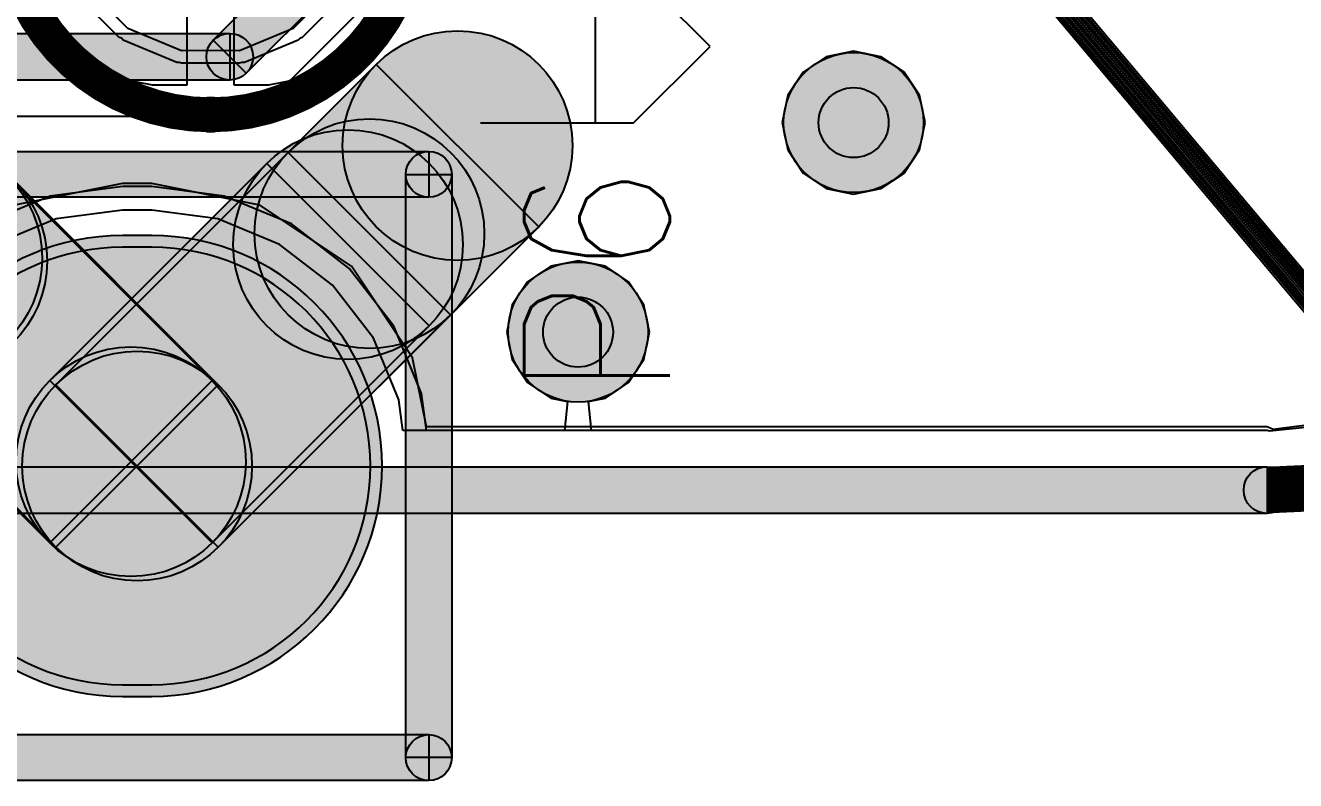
# Model space of a CAD drawing. Header units: millimetres. Extents: x -4 to 157, y -60 to 103.
# Drawn here: x 91.09 to 112.86, y -29.19 to -16.25 of the extents above; entities that cross this region are included whole.
import ezdxf

# ---------------------------------------------------------------- set-up
doc = ezdxf.new("R2010")
doc.units = ezdxf.units.MM
for name, color, linetype, true_color in [('BottomLayer', 5, 'Continuous', 0x0000ff), ('BottomOverlay', 7, 'Continuous', 0x999900), ('BottomSolder', 6, 'Continuous', 0xff00ff), ('KeepOutLayer', 6, 'Continuous', 0xff00ff), ('MidLayer1', 7, 'Continuous', 0x7f0000), ('MidLayer2', 7, 'Continuous', 0x3f7f00), ('MultiLayer', 7, 'Continuous', 0xc0c0c0), ('TopLayer', 1, 'Continuous', 0xff0000), ('TopOverlay', 2, 'Continuous', 0xffff00), ('TopSolder', 7, 'Continuous', 0x7f007f)]:
    doc.layers.add(name, color=color, linetype=linetype, true_color=true_color)
doc.styles.add('textstyle39', font='standard')

msp = doc.modelspace()

# ---------------------------------------------------------------- hatches: boundary and pattern name
at = {"layer": 'BottomLayer', "true_color": 0x0000ff}
h = msp.add_hatch(color=5, dxfattribs=at)
edge = h.paths.add_edge_path(flags=0)
edge.add_arc((105.283, -17.913), 1.2, 0, 360)
h = msp.add_hatch(color=5, dxfattribs=at)
edge = h.paths.add_edge_path(flags=0)
edge.add_arc((96.983, -19.817), 1.969, 0, 360)
h = msp.add_hatch(color=5, dxfattribs=at)
edge = h.paths.add_edge_path(flags=0)
edge.add_arc((89.487, -20.287), 1.969, 0, 360)
for points in [[(94.392, -25.192), (91.608, -22.408), (95.591, -18.425), (98.375, -21.209)], [(88.095, -21.679), (90.879, -18.895), (94.392, -22.408), (91.608, -25.192)]]:
    msp.add_hatch(color=5, dxfattribs=at).paths.add_polyline_path(points, flags=0)
h = msp.add_hatch(color=5, dxfattribs=at)
edge = h.paths.add_edge_path(flags=0)
edge.add_arc((92.75, -23.8), 3.75, 90, 270)
edge.add_line((92.75, -27.55), (93.25, -27.55))
edge.add_arc((93.25, -23.8), 3.75, 270, 450)
edge.add_line((93.25, -20.05), (92.75, -20.05))
h = msp.add_hatch(color=5, dxfattribs=at)
edge = h.paths.add_edge_path(flags=0)
edge.add_arc((100.559, -21.505), 1.2, 0, 360)
h = msp.add_hatch(color=5, dxfattribs=at)
edge = h.paths.add_edge_path(flags=0)
edge.add_arc((93, -23.8), 1.969, 0, 360)
h = msp.add_hatch(color=5, dxfattribs=at)
edge = h.paths.add_edge_path(flags=0)
edge.add_arc((93, -23.8), 1.969, 0, 360)
at = {"layer": 'BottomOverlay', "true_color": 0x999900}
h = msp.add_hatch(color=54, dxfattribs=at)
edge = h.paths.add_edge_path(flags=0)
edge.add_arc((94.26, -17.779), 0.3, 0, 360)
h = msp.add_hatch(color=54, dxfattribs=at)
edge = h.paths.add_edge_path(flags=0)
edge.add_arc((94.26, -17.779), 0.3, 0, 360)
at = {"layer": 'BottomSolder', "true_color": 0xff00ff}
for points in [[(91.253, 5.288), (91.281, 5.312), (114.538, -22.405), (114.51, -22.429)], [(91.257, 5.34), (91.286, 5.364), (114.591, -22.41), (114.563, -22.434)], [(91.262, 5.393), (91.291, 5.418), (114.644, -22.414), (114.615, -22.439)], [(91.272, 5.206), (91.301, 5.23), (114.462, -22.372), (114.433, -22.396)], [(91.268, 5.153), (91.296, 5.177), (114.409, -22.367), (114.38, -22.391)], [(91.287, 5.071), (91.316, 5.095), (114.332, -22.334), (114.303, -22.358)], [(91.306, 4.99), (91.335, 5.014), (114.255, -22.3), (114.226, -22.325)], [(91.326, 4.908), (91.355, 4.932), (114.178, -22.267), (114.149, -22.291)], [(91.345, 4.826), (91.374, 4.851), (114.101, -22.234), (114.072, -22.258)], [(91.365, 4.745), (91.394, 4.769), (114.024, -22.2), (113.995, -22.224)], [(91.433, 4.606), (91.461, 4.63), (113.898, -22.109), (113.87, -22.133)], [(91.524, 4.438), (91.553, 4.462), (113.749, -21.99), (113.72, -22.014)]]:
    msp.add_hatch(color=6, dxfattribs=at).paths.add_polyline_path(points, flags=0)
h = msp.add_hatch(color=6, dxfattribs=at)
edge = h.paths.add_edge_path(flags=0)
edge.add_arc((92.75, -23.8), 3.95, 90, 270)
edge.add_line((92.75, -27.75), (93.25, -27.75))
edge.add_arc((93.25, -23.8), 3.95, 270, 450)
edge.add_line((93.25, -19.85), (92.75, -19.85))
at = {"layer": 'KeepOutLayer', "true_color": 0xff00ff}
msp.add_hatch(color=6, dxfattribs=at).paths.add_polyline_path([(33.63, -24.613), (33.63, -23.813), (112.37, -23.813), (112.37, -24.613)], flags=0)
h = msp.add_hatch(color=6, dxfattribs=at)
edge = h.paths.add_edge_path(flags=0)
edge.add_arc((112.37, -24.213), 0.4, 0, 360)
h = msp.add_hatch(color=6, dxfattribs=at)
edge = h.paths.add_edge_path(flags=0)
edge.add_arc((112.37, -24.213), 0.4, 0, 360)
at = {"layer": 'MidLayer1', "true_color": 0x7f0000}
h = msp.add_hatch(color=16, dxfattribs=at)
edge = h.paths.add_edge_path(flags=0)
edge.add_arc((98.493, -18.307), 1.969, 0, 360)
h = msp.add_hatch(color=16, dxfattribs=at)
edge = h.paths.add_edge_path(flags=0)
edge.add_arc((105.283, -17.913), 1.2, 0, 360)
for points in [[(86.115, -19.699), (88.899, -16.915), (94.392, -22.408), (91.608, -25.192)], [(94.392, -25.192), (91.608, -22.408), (97.101, -16.915), (99.885, -19.699)]]:
    msp.add_hatch(color=16, dxfattribs=at).paths.add_polyline_path(points, flags=0)
h = msp.add_hatch(color=16, dxfattribs=at)
edge = h.paths.add_edge_path(flags=0)
edge.add_arc((92.75, -23.8), 3.75, 90, 270)
edge.add_line((92.75, -27.55), (93.25, -27.55))
edge.add_arc((93.25, -23.8), 3.75, 270, 450)
edge.add_line((93.25, -20.05), (92.75, -20.05))
h = msp.add_hatch(color=16, dxfattribs=at)
edge = h.paths.add_edge_path(flags=0)
edge.add_arc((100.559, -21.505), 1.2, 0, 360)
h = msp.add_hatch(color=16, dxfattribs=at)
edge = h.paths.add_edge_path(flags=0)
edge.add_arc((93, -23.8), 1.969, 0, 360)
h = msp.add_hatch(color=16, dxfattribs=at)
edge = h.paths.add_edge_path(flags=0)
edge.add_arc((93, -23.8), 1.969, 0, 360)
at = {"layer": 'MidLayer2', "true_color": 0x3f7f00}
h = msp.add_hatch(color=76, dxfattribs=at)
edge = h.paths.add_edge_path(flags=0)
edge.add_arc((105.283, -17.913), 0.6, 0, 360)
h = msp.add_hatch(color=76, dxfattribs=at)
edge = h.paths.add_edge_path(flags=0)
edge.add_arc((92.75, -23.8), 3.75, 90, 270)
edge.add_line((92.75, -27.55), (93.25, -27.55))
edge.add_arc((93.25, -23.8), 3.75, 270, 450)
edge.add_line((93.25, -20.05), (92.75, -20.05))
h = msp.add_hatch(color=76, dxfattribs=at)
edge = h.paths.add_edge_path(flags=0)
edge.add_arc((100.559, -21.505), 0.6, 0, 360)
at = {"layer": 'MultiLayer', "true_color": 0xc0c0c0}
h = msp.add_hatch(color=9, dxfattribs=at)
edge = h.paths.add_edge_path(flags=0)
edge.add_arc((92.75, -23.8), 3.75, 90, 270)
edge.add_line((92.75, -27.55), (93.25, -27.55))
edge.add_arc((93.25, -23.8), 3.75, 270, 450)
edge.add_line((93.25, -20.05), (92.75, -20.05))
at = {"layer": 'TopLayer', "true_color": 0xff0000}
for points in [[(94.87, -17.066), (94.305, -16.5), (109.233, -1.572), (109.799, -2.137)], [(72.162, -17.183), (72.162, -16.383), (94.588, -16.383), (94.588, -17.183)], [(94.286, -25.119), (91.502, -22.335), (95.225, -18.613), (98.008, -21.397)], [(88.01, -21.628), (90.794, -18.844), (94.286, -22.335), (91.502, -25.119)]]:
    msp.add_hatch(color=1, dxfattribs=at).paths.add_polyline_path(points, flags=0)
h = msp.add_hatch(color=1, dxfattribs=at)
edge = h.paths.add_edge_path(flags=0)
edge.add_arc((94.588, -16.783), 0.4, 0, 360)
h = msp.add_hatch(color=1, dxfattribs=at)
edge = h.paths.add_edge_path(flags=0)
edge.add_arc((94.588, -16.783), 0.4, 0, 360)
h = msp.add_hatch(color=1, dxfattribs=at)
edge = h.paths.add_edge_path(flags=0)
edge.add_arc((105.283, -17.913), 1.2, 0, 360)
h = msp.add_hatch(color=1, dxfattribs=at)
edge = h.paths.add_edge_path(flags=0)
edge.add_arc((96.616, -20.005), 1.969, 0, 360)
h = msp.add_hatch(color=1, dxfattribs=at)
edge = h.paths.add_edge_path(flags=0)
edge.add_arc((89.402, -20.236), 1.969, 0, 360)
h = msp.add_hatch(color=1, dxfattribs=at)
edge = h.paths.add_edge_path(flags=0)
edge.add_arc((92.75, -23.8), 3.75, 90, 270)
edge.add_line((92.75, -27.55), (93.25, -27.55))
edge.add_arc((93.25, -23.8), 3.75, 270, 450)
edge.add_line((93.25, -20.05), (92.75, -20.05))
h = msp.add_hatch(color=1, dxfattribs=at)
edge = h.paths.add_edge_path(flags=0)
edge.add_arc((100.559, -21.505), 1.2, 0, 360)
h = msp.add_hatch(color=1, dxfattribs=at)
edge = h.paths.add_edge_path(flags=0)
edge.add_arc((92.894, -23.727), 1.969, 0, 360)
h = msp.add_hatch(color=1, dxfattribs=at)
edge = h.paths.add_edge_path(flags=0)
edge.add_arc((92.894, -23.727), 1.969, 0, 360)
at = {"layer": 'TopOverlay', "true_color": 0xffff00}
for points in [[(48, -19.194), (48, -18.406), (98, -18.406), (98, -19.194)], [(98.394, -28.8), (97.606, -28.8), (97.606, -18.8), (98.394, -18.8)], [(48, -29.194), (48, -28.406), (98, -28.406), (98, -29.194)]]:
    msp.add_hatch(color=2, dxfattribs=at).paths.add_polyline_path(points, flags=0)
h = msp.add_hatch(color=2, dxfattribs=at)
edge = h.paths.add_edge_path(flags=0)
edge.add_arc((98, -18.8), 0.394, 0, 360)
h = msp.add_hatch(color=2, dxfattribs=at)
edge = h.paths.add_edge_path(flags=0)
edge.add_arc((98, -18.8), 0.394, 0, 360)
h = msp.add_hatch(color=2, dxfattribs=at)
edge = h.paths.add_edge_path(flags=0)
edge.add_arc((98, -28.8), 0.394, 0, 360)
h = msp.add_hatch(color=2, dxfattribs=at)
edge = h.paths.add_edge_path(flags=0)
edge.add_arc((98, -28.8), 0.394, 0, 360)
at = {"layer": 'TopSolder', "true_color": 0x7f007f}
h = msp.add_hatch(color=216, dxfattribs=at)
edge = h.paths.add_edge_path(flags=0)
edge.add_arc((92.75, -23.8), 3.95, 90, 270)
edge.add_line((92.75, -27.75), (93.25, -27.75))
edge.add_arc((93.25, -23.8), 3.95, 270, 450)
edge.add_line((93.25, -19.85), (92.75, -19.85))

# ---------------------------------------------------------------- linework, layer by layer
at = {"layer": 'BottomLayer'}
for p, q in [((92.844, -16.299), (92.141, -15.596)), ((96.379, -15.596), (95.676, -16.299)), ((93.86, -17.268), (93.86, -15.679)), ((94.66, -15.679), (94.66, -17.268)), ((91.423, -16.04), (91.854, -16.685)), ((96.666, -16.685), (97.097, -16.04)), ((93.763, -16.68), (92.844, -16.299)), ((95.676, -16.299), (94.757, -16.68)), ((91.854, -16.685), (92.499, -17.116)), ((94.26, -16.679), (93.763, -16.68)), ((94.757, -16.68), (94.26, -16.679)), ((96.021, -17.116), (96.666, -16.685)), ((92.499, -17.116), (93.26, -17.268)), ((95.26, -17.268), (96.021, -17.116)), ((93.26, -17.268), (93.86, -17.268)), ((94.66, -17.268), (95.26, -17.268)), ((92.75, -18.957), (90.897, -19.326)), ((93.25, -18.957), (92.75, -18.957)), ((95.103, -19.326), (93.25, -18.957)), ((96.675, -20.375), (95.103, -19.326)), ((97.724, -21.947), (96.675, -20.375)), ((97.96, -23.13), (97.724, -21.947)), ((114.652, -22.888), (112.476, -23.174)), ((112.37, -23.13), (97.96, -23.13)), ((112.476, -23.174), (112.37, -23.13))]:
    msp.add_line(p, q, dxfattribs=at)
at = {"layer": 'BottomLayer', "color": 5, "true_color": 0x0000ff}
for p, q in [((91.608, -22.408), (95.591, -18.425)), ((95.591, -18.425), (98.375, -21.209)), ((90.879, -18.895), (94.392, -22.408)), ((93.25, -20.05), (92.75, -20.05)), ((98.375, -21.209), (94.392, -25.192)), ((91.608, -25.192), (88.095, -21.679)), ((94.392, -25.192), (91.608, -22.408)), ((94.392, -22.408), (91.608, -25.192)), ((92.75, -27.55), (93.25, -27.55))]:
    msp.add_line(p, q, dxfattribs=at)
for centre in [(105.283, -17.913), (100.559, -21.505)]:
    msp.add_circle(centre, 1.2, dxfattribs=at)
at = {"layer": 'BottomLayer'}
for centre in [(96.983, -19.817), (89.487, -20.287), (93, -23.8), (93, -23.8)]:
    msp.add_circle(centre, 1.969, dxfattribs=at)
at = {"layer": 'BottomLayer', "color": 5, "true_color": 0x0000ff}
for centre, start, end in [((92.75, -23.8), 90, 270), ((93.25, -23.8), 270, 90)]:
    msp.add_arc(centre, 3.75, start, end, dxfattribs=at)
at = {"layer": 'BottomOverlay'}
for p, q in [((100.854, -15.295), (100.854, -17.918)), ((102.822, -16.607), (101.51, -15.295)), ((101.51, -17.918), (102.822, -16.607)), ((98.886, -17.918), (101.51, -17.918))]:
    msp.add_line(p, q, dxfattribs=at)
for points in [[(94.26, -17.779, 0.6, 0.6, -0.414214), (90.76, -14.279, 0.6, 0.6, 0)], [(97.76, -14.279, 0.6, 0.6, -0.414214), (94.26, -17.779, 0.6, 0.6, 0)]]:
    msp.add_lwpolyline(points, format="xyseb", dxfattribs=at)
msp.add_circle((94.26, -17.779), 0.3, dxfattribs=at)
msp.add_circle((94.26, -17.779), 0.3, dxfattribs=at)
at = {"layer": 'BottomSolder', "color": 6, "true_color": 0xff00ff}
for p, q in [((114.51, -22.429), (91.253, 5.288)), ((114.563, -22.434), (91.257, 5.34)), ((114.615, -22.439), (91.262, 5.393)), ((91.281, 5.312), (114.538, -22.405)), ((91.286, 5.364), (114.591, -22.41)), ((91.291, 5.418), (114.644, -22.414)), ((91.301, 5.23), (114.462, -22.372)), ((114.38, -22.391), (91.268, 5.153)), ((114.433, -22.396), (91.272, 5.206)), ((114.303, -22.358), (91.287, 5.071)), ((91.296, 5.177), (114.409, -22.367)), ((91.316, 5.095), (114.332, -22.334)), ((91.335, 5.014), (114.255, -22.3)), ((114.226, -22.325), (91.306, 4.99)), ((114.149, -22.291), (91.326, 4.908)), ((114.072, -22.258), (91.345, 4.826)), ((91.355, 4.932), (114.178, -22.267)), ((91.374, 4.851), (114.101, -22.234)), ((113.995, -22.224), (91.365, 4.745)), ((91.394, 4.769), (114.024, -22.2)), ((113.87, -22.133), (91.433, 4.606)), ((91.461, 4.63), (113.898, -22.109)), ((113.72, -22.014), (91.524, 4.438)), ((91.553, 4.462), (113.749, -21.99)), ((93.25, -19.85), (92.75, -19.85)), ((92.75, -27.75), (93.25, -27.75))]:
    msp.add_line(p, q, dxfattribs=at)
at = {"layer": 'BottomSolder'}
for p, q in [((92.691, -16.452), (91.987, -15.749)), ((96.532, -15.749), (95.829, -16.452)), ((92.73, -16.468), (92.691, -16.452)), ((92.761, -16.499), (92.73, -16.468)), ((93.68, -16.88), (92.761, -16.499)), ((95.759, -16.499), (94.84, -16.88)), ((95.789, -16.469), (95.759, -16.499)), ((95.829, -16.452), (95.789, -16.469)), ((93.723, -16.88), (93.68, -16.88)), ((93.763, -16.896), (93.723, -16.88)), ((94.26, -16.896), (93.763, -16.896)), ((94.757, -16.896), (94.26, -16.896)), ((94.797, -16.88), (94.757, -16.896)), ((94.84, -16.88), (94.797, -16.88))]:
    msp.add_line(p, q, dxfattribs=at)
at = {"layer": 'BottomSolder', "color": 6, "true_color": 0xff00ff}
for centre, start, end in [((92.75, -23.8), 90, 270), ((93.25, -23.8), 270, 90)]:
    msp.add_arc(centre, 3.95, start, end, dxfattribs=at)
at = {"layer": 'KeepOutLayer', "color": 6, "true_color": 0xff00ff}
for p, q in [((33.63, -23.813), (112.37, -23.813)), ((112.37, -23.813), (112.37, -24.613)), ((112.37, -24.613), (33.63, -24.613))]:
    msp.add_line(p, q, dxfattribs=at)
at = {"layer": 'KeepOutLayer'}
msp.add_lwpolyline([(122.213, -14.37, 0.8, 0.8, -0.414214), (112.37, -24.213, 0.8, 0.8, 0)], format="xyseb", dxfattribs=at)
msp.add_circle((112.37, -24.213), 0.4, dxfattribs=at)
msp.add_circle((112.37, -24.213), 0.4, dxfattribs=at)
at = {"layer": 'MidLayer1', "color": 16, "true_color": 0x7f0000}
for p, q in [((88.899, -16.915), (94.392, -22.408)), ((91.608, -22.408), (97.101, -16.915)), ((97.101, -16.915), (99.885, -19.699)), ((91.608, -25.192), (86.115, -19.699)), ((99.885, -19.699), (94.392, -25.192)), ((93.25, -20.05), (92.75, -20.05)), ((94.392, -25.192), (91.608, -22.408)), ((94.392, -22.408), (91.608, -25.192)), ((92.75, -27.55), (93.25, -27.55))]:
    msp.add_line(p, q, dxfattribs=at)
at = {"layer": 'MidLayer1'}
for p, q in [((92.75, -19.009), (91.51, -19.172)), ((93.25, -19.009), (92.75, -19.009)), ((94.49, -19.172), (93.25, -19.009)), ((91.51, -19.172), (90.355, -19.651)), ((95.645, -19.651), (94.49, -19.172)), ((96.638, -20.412), (95.645, -19.651)), ((97.399, -21.405), (96.638, -20.412)), ((97.878, -22.56), (97.399, -21.405)), ((97.961, -23.193), (97.878, -22.56)), ((114.094, -23.035), (112.411, -23.201)), ((112.37, -23.193), (97.961, -23.193)), ((112.411, -23.201), (112.37, -23.193))]:
    msp.add_line(p, q, dxfattribs=at)
for centre in [(98.493, -18.307), (93, -23.8), (93, -23.8)]:
    msp.add_circle(centre, 1.969, dxfattribs=at)
at = {"layer": 'MidLayer1', "color": 16, "true_color": 0x7f0000}
for centre in [(105.283, -17.913), (100.559, -21.505)]:
    msp.add_circle(centre, 1.2, dxfattribs=at)
for centre, start, end in [((92.75, -23.8), 90, 270), ((93.25, -23.8), 270, 90)]:
    msp.add_arc(centre, 3.75, start, end, dxfattribs=at)
at = {"layer": 'MidLayer2'}
for p, q in [((105.283, -16.69), (104.815, -16.783)), ((105.752, -16.783), (105.283, -16.69)), ((104.815, -16.783), (104.418, -17.048)), ((106.149, -17.048), (105.752, -16.783)), ((104.418, -17.048), (104.153, -17.445)), ((106.414, -17.445), (106.149, -17.048)), ((104.153, -17.445), (104.06, -17.913)), ((106.507, -17.913), (106.414, -17.445)), ((104.06, -17.913), (104.153, -18.382)), ((106.414, -18.382), (106.507, -17.913)), ((104.153, -18.382), (104.418, -18.779)), ((106.149, -18.779), (106.414, -18.382)), ((104.418, -18.779), (104.815, -19.044)), ((105.752, -19.044), (106.149, -18.779)), ((104.815, -19.044), (105.283, -19.137)), ((105.283, -19.137), (105.752, -19.044)), ((91.614, -19.562), (90.556, -20)), ((92.75, -19.412), (91.614, -19.562)), ((93.25, -19.412), (92.75, -19.412)), ((94.386, -19.562), (93.25, -19.412)), ((95.444, -20), (94.386, -19.562)), ((96.352, -20.698), (95.444, -20)), ((100.091, -20.375), (99.694, -20.64)), ((100.559, -20.282), (100.091, -20.375)), ((101.027, -20.375), (100.559, -20.282)), ((101.424, -20.64), (101.027, -20.375)), ((99.694, -20.64), (99.429, -21.037)), ((101.689, -21.037), (101.424, -20.64)), ((97.05, -21.606), (96.352, -20.698)), ((99.429, -21.037), (99.336, -21.505)), ((101.783, -21.505), (101.689, -21.037)), ((99.336, -21.505), (99.429, -21.974)), ((101.689, -21.974), (101.783, -21.505)), ((97.488, -22.664), (97.05, -21.606)), ((99.429, -21.974), (99.694, -22.371)), ((101.424, -22.371), (101.689, -21.974)), ((99.694, -22.371), (100.091, -22.636)), ((101.027, -22.636), (101.424, -22.371)), ((100.091, -22.636), (100.264, -22.67)), ((100.855, -22.67), (101.027, -22.636)), ((97.558, -23.193), (97.488, -22.664)), ((100.264, -22.67), (100.379, -22.693)), ((100.379, -22.693), (100.329, -23.193)), ((100.739, -22.693), (100.855, -22.67)), ((100.789, -23.193), (100.739, -22.693)), ((114.094, -23.035), (112.411, -23.201)), ((100.329, -23.193), (97.558, -23.193)), ((112.37, -23.193), (100.789, -23.193)), ((112.411, -23.201), (112.37, -23.193))]:
    msp.add_line(p, q, dxfattribs=at)
at = {"layer": 'MidLayer2', "color": 76, "true_color": 0x3f7f00}
for p, q in [((93.25, -20.05), (92.75, -20.05)), ((92.75, -27.55), (93.25, -27.55))]:
    msp.add_line(p, q, dxfattribs=at)
for centre in [(105.283, -17.913), (100.559, -21.505)]:
    msp.add_circle(centre, 0.6, dxfattribs=at)
for centre, start, end in [((92.75, -23.8), 90, 270), ((93.25, -23.8), 270, 90)]:
    msp.add_arc(centre, 3.75, start, end, dxfattribs=at)
at = {"layer": 'MultiLayer', "color": 9, "true_color": 0xc0c0c0}
for p, q in [((93.25, -20.05), (92.75, -20.05)), ((92.75, -27.55), (93.25, -27.55))]:
    msp.add_line(p, q, dxfattribs=at)
for centre, start, end in [((92.75, -23.8), 90, 270), ((93.25, -23.8), 270, 90)]:
    msp.add_arc(centre, 3.75, start, end, dxfattribs=at)
at = {"layer": 'TopLayer', "color": 1, "true_color": 0xff0000}
for p, q in [((94.305, -16.5), (109.233, -1.572)), ((109.799, -2.137), (94.87, -17.066)), ((72.162, -16.383), (94.588, -16.383)), ((94.87, -17.066), (94.305, -16.5)), ((94.588, -16.383), (94.588, -17.183)), ((94.588, -17.183), (72.162, -17.183)), ((91.502, -22.335), (95.225, -18.613)), ((95.225, -18.613), (98.008, -21.397)), ((90.794, -18.844), (94.286, -22.335)), ((93.25, -20.05), (92.75, -20.05)), ((98.008, -21.397), (94.286, -25.119)), ((91.502, -25.119), (88.01, -21.628)), ((94.286, -25.119), (91.502, -22.335)), ((94.286, -22.335), (91.502, -25.119)), ((92.75, -27.55), (93.25, -27.55))]:
    msp.add_line(p, q, dxfattribs=at)
at = {"layer": 'TopLayer'}
for p, q in [((95.309, -17.504), (110.237, -2.575)), ((94.978, -17.725), (95.309, -17.504)), ((72.585, -17.802), (94.588, -17.802)), ((94.588, -17.802), (94.978, -17.725)), ((92.75, -19.009), (91.51, -19.172)), ((93.25, -19.009), (92.75, -19.009)), ((94.49, -19.172), (93.25, -19.009)), ((91.51, -19.172), (90.355, -19.651)), ((95.645, -19.651), (94.49, -19.172)), ((96.638, -20.412), (95.645, -19.651)), ((97.399, -21.405), (96.638, -20.412)), ((97.878, -22.56), (97.399, -21.405)), ((97.961, -23.193), (97.878, -22.56)), ((114.094, -23.035), (112.411, -23.201)), ((112.37, -23.193), (97.961, -23.193)), ((112.411, -23.201), (112.37, -23.193))]:
    msp.add_line(p, q, dxfattribs=at)
for centre, radius in [((94.588, -16.783), 0.4), ((94.588, -16.783), 0.4), ((96.616, -20.005), 1.969), ((89.402, -20.236), 1.969), ((92.894, -23.727), 1.969), ((92.894, -23.727), 1.969)]:
    msp.add_circle(centre, radius, dxfattribs=at)
at = {"layer": 'TopLayer', "color": 1, "true_color": 0xff0000}
for centre in [(105.283, -17.913), (100.559, -21.505)]:
    msp.add_circle(centre, 1.2, dxfattribs=at)
for centre, start, end in [((92.75, -23.8), 90, 270), ((93.25, -23.8), 270, 90)]:
    msp.add_arc(centre, 3.75, start, end, dxfattribs=at)
at = {"layer": 'TopOverlay', "color": 2, "true_color": 0xffff00}
for p, q in [((48, -18.406), (98, -18.406)), ((98, -18.406), (98, -19.194)), ((97.606, -28.8), (97.606, -18.8)), ((97.606, -18.8), (98.394, -18.8)), ((98.394, -18.8), (98.394, -28.8)), ((98, -19.194), (48, -19.194)), ((48, -28.406), (98, -28.406)), ((98, -28.406), (98, -29.194)), ((98.394, -28.8), (97.606, -28.8)), ((98, -29.194), (48, -29.194))]:
    msp.add_line(p, q, dxfattribs=at)
at = {"layer": 'TopOverlay'}
for centre in [(98, -18.8), (98, -18.8), (98, -28.8), (98, -28.8)]:
    msp.add_circle(centre, 0.394, dxfattribs=at)
at = {"layer": 'TopSolder', "color": 216, "true_color": 0x7f007f}
for p, q in [((93.25, -19.85), (92.75, -19.85)), ((92.75, -27.75), (93.25, -27.75))]:
    msp.add_line(p, q, dxfattribs=at)
for centre, start, end in [((92.75, -23.8), 90, 270), ((93.25, -23.8), 270, 90)]:
    msp.add_arc(centre, 3.95, start, end, dxfattribs=at)

# ---------------------------------------------------------------- texts
at = {"layer": 'TopOverlay', "style": 'textstyle39'}
msp.add_text('P6', height=2.5, rotation=90, dxfattribs=at).set_placement((102.134, -22.638))

doc.saveas('drawing.dxf')
